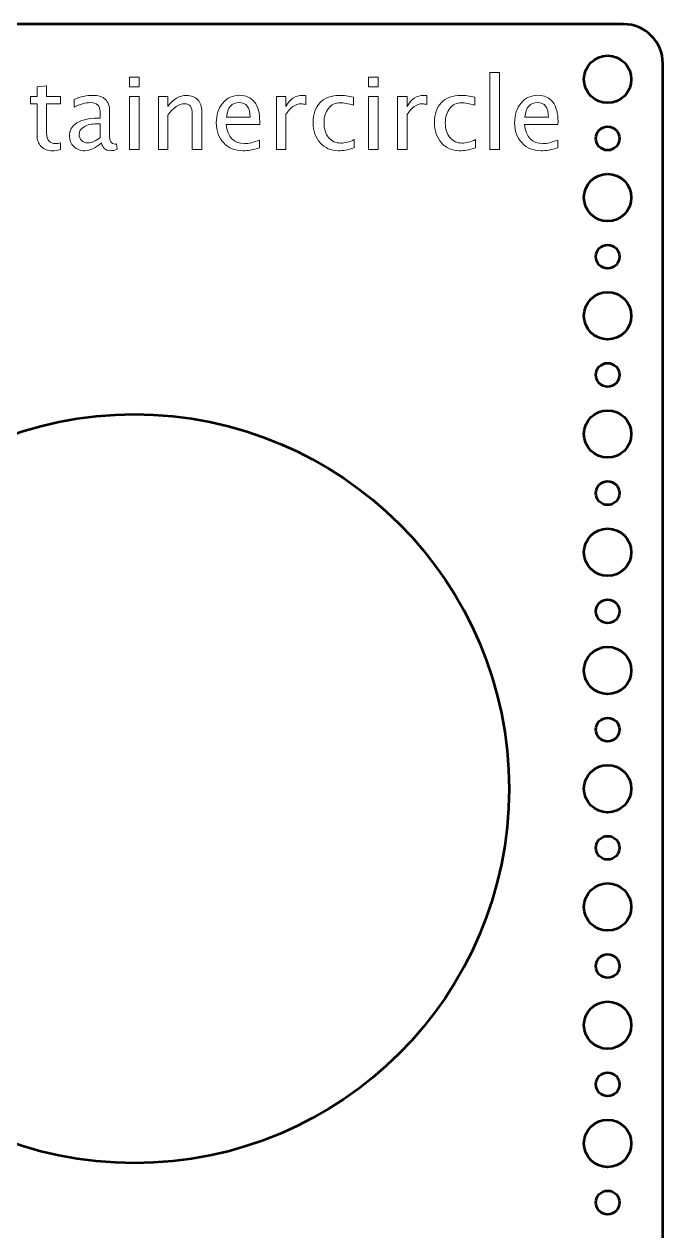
# Model space of a CAD drawing. Header units: centimetres. Extents: x -28.3 to 27.7, y -26.9 to 29.1.
# Drawn here: x 19.6 to 27.7, y -6.36 to 8.95 of the extents above; entities that cross this region are included whole.
import ezdxf

# ---------------------------------------------------------------- set-up
doc = ezdxf.new("R2010")
doc.units = ezdxf.units.CM
doc.header["$MEASUREMENT"] = 0
doc.layers.add('Layer 1', color=7, linetype='Continuous')

msp = doc.modelspace()

# ---------------------------------------------------------------- linework, layer by layer
at = {"layer": 'Layer 1', "lineweight": 53}
for centre, major_axis in [((27.00001, 8.24999), (0, 0.30001)), ((27, 7.5), (0, 0.15)), ((27.00001, 6.74999), (0, 0.30001)), ((27, 6), (0, 0.15)), ((27.00001, 5.24999), (0, 0.30001)), ((27, 4.5), (0, 0.15)), ((21, -0.75), (0, 4.75)), ((27.00001, 3.74999), (0, 0.30001)), ((27, 3), (0, 0.15)), ((27.00001, 2.24999), (0, 0.30001)), ((27, 1.5), (0, 0.15)), ((27.00001, 0.74999), (0, 0.30001)), ((27, 0), (0, 0.15)), ((27.00001, -0.75001), (0, 0.30001)), ((27, -1.5), (0, 0.15)), ((27.00001, -2.25001), (0, 0.30001)), ((27, -3), (0, 0.15)), ((27.00001, -3.75001), (0, 0.30001)), ((27, -4.5), (0, 0.15)), ((27.00001, -5.25001), (0, 0.30001)), ((27, -6), (0, 0.15))]:
    msp.add_ellipse(centre, major_axis=major_axis, ratio=1, dxfattribs=at)
msp.add_open_spline([(-6.7, -26.45), (-6.7, -26.45), (-6.7, 8.45), (-6.7, 8.45), (-6.7, 8.45), (-6.7, 8.72614), (-6.47614, 8.95), (-6.2, 8.95), (-6.2, 8.95), (-6.2, 8.95), (27.2, 8.95), (27.2, 8.95), (27.2, 8.95), (27.47614, 8.95), (27.7, 8.72614), (27.7, 8.45), (27.7, 8.45), (27.7, 8.45), (27.7, -26.45), (27.7, -26.45), (27.7, -26.45), (27.7, -26.72614), (27.47614, -26.95), (27.2, -26.95), (27.2, -26.95), (27.2, -26.95), (-6.2, -26.95), (-6.2, -26.95), (-6.2, -26.95), (-6.47614, -26.95), (-6.7, -26.72614), (-6.7, -26.45)], degree=3, knots=[0, 0, 0, 0, 0.11111111, 0.11111111, 0.11111111, 0.11111111, 0.22222222, 0.22222222, 0.22222222, 0.22222222, 0.33333333, 0.33333333, 0.33333333, 0.33333333, 0.44444444, 0.44444444, 0.44444444, 0.44444444, 0.55555556, 0.55555556, 0.55555556, 0.55555556, 0.66666667, 0.66666667, 0.66666667, 0.66666667, 0.77777778, 0.77777778, 0.77777778, 0.77777778, 1, 1, 1, 1], dxfattribs=at)
at = {"layer": 'Layer 1', "color": 5, "lineweight": 9}
for points, knots in [([(20.93696, 8.15504), (20.93696, 8.15504), (20.93696, 8.27696), (20.93696, 8.27696), (20.93696, 8.27696), (20.93696, 8.27696), (21.05888, 8.27696), (21.05888, 8.27696), (21.05888, 8.27696), (21.05888, 8.27696), (21.05888, 8.15504), (21.05888, 8.15504), (21.05888, 8.15504), (21.05888, 8.15504), (20.93696, 8.15504), (20.93696, 8.15504)], [0, 0, 0, 0, 0.2, 0.2, 0.2, 0.2, 0.4, 0.4, 0.4, 0.4, 0.6, 0.6, 0.6, 0.6, 1, 1, 1, 1]), ([(23.96993, 8.15504), (23.96993, 8.15504), (23.96993, 8.27696), (23.96993, 8.27696), (23.96993, 8.27696), (23.96993, 8.27696), (24.09185, 8.27696), (24.09185, 8.27696), (24.09185, 8.27696), (24.09185, 8.27696), (24.09185, 8.15504), (24.09185, 8.15504), (24.09185, 8.15504), (24.09185, 8.15504), (23.96993, 8.15504), (23.96993, 8.15504)], [0, 0, 0, 0, 0.2, 0.2, 0.2, 0.2, 0.4, 0.4, 0.4, 0.4, 0.6, 0.6, 0.6, 0.6, 1, 1, 1, 1]), ([(25.50705, 7.35875), (25.50705, 7.35875), (25.50705, 8.33792), (25.50705, 8.33792), (25.50705, 8.33792), (25.50705, 8.33792), (25.62897, 8.33792), (25.62897, 8.33792), (25.62897, 8.33792), (25.62897, 8.33792), (25.62897, 7.35875), (25.62897, 7.35875), (25.62897, 7.35875), (25.62897, 7.35875), (25.50705, 7.35875), (25.50705, 7.35875)], [0, 0, 0, 0, 0.2, 0.2, 0.2, 0.2, 0.4, 0.4, 0.4, 0.4, 0.6, 0.6, 0.6, 0.6, 1, 1, 1, 1]), ([(20.06172, 7.35896), (20.02404, 7.34859), (19.99124, 7.34351), (19.96351, 7.34351), (19.96351, 7.34351), (19.90128, 7.34351), (19.85281, 7.36129), (19.81809, 7.39685), (19.81809, 7.39685), (19.78317, 7.43241), (19.76581, 7.48173), (19.76581, 7.54502), (19.76581, 7.54502), (19.76581, 7.54502), (19.76581, 7.94041), (19.76581, 7.94041), (19.76581, 7.94041), (19.76581, 7.94041), (19.68157, 7.94041), (19.68157, 7.94041), (19.68157, 7.94041), (19.68157, 7.94041), (19.68157, 8.03185), (19.68157, 8.03185), (19.68157, 8.03185), (19.68157, 8.03185), (19.76581, 8.03185), (19.76581, 8.03185), (19.76581, 8.03185), (19.76581, 8.03185), (19.76581, 8.15356), (19.76581, 8.15356), (19.76581, 8.15356), (19.76581, 8.15356), (19.88773, 8.1652), (19.88773, 8.1652), (19.88773, 8.1652), (19.88773, 8.1652), (19.88773, 8.03185), (19.88773, 8.03185), (19.88773, 8.03185), (19.88773, 8.03185), (20.06426, 8.03185), (20.06426, 8.03185), (20.06426, 8.03185), (20.06426, 8.03185), (20.06426, 7.94041), (20.06426, 7.94041), (20.06426, 7.94041), (20.06426, 7.94041), (19.88773, 7.94041), (19.88773, 7.94041), (19.88773, 7.94041), (19.88773, 7.94041), (19.88773, 7.56703), (19.88773, 7.56703), (19.88773, 7.56703), (19.88773, 7.47898), (19.92604, 7.43495), (20.00245, 7.43495), (20.00245, 7.43495), (20.01875, 7.43495), (20.03844, 7.4377), (20.06172, 7.44299), (20.06172, 7.44299), (20.06172, 7.44299), (20.06172, 7.35896), (20.06172, 7.35896)], [0, 0, 0, 0, 0.05555556, 0.05555556, 0.05555556, 0.05555556, 0.11111111, 0.11111111, 0.11111111, 0.11111111, 0.16666667, 0.16666667, 0.16666667, 0.16666667, 0.22222222, 0.22222222, 0.22222222, 0.22222222, 0.27777778, 0.27777778, 0.27777778, 0.27777778, 0.33333333, 0.33333333, 0.33333333, 0.33333333, 0.38888889, 0.38888889, 0.38888889, 0.38888889, 0.44444444, 0.44444444, 0.44444444, 0.44444444, 0.5, 0.5, 0.5, 0.5, 0.55555556, 0.55555556, 0.55555556, 0.55555556, 0.61111111, 0.61111111, 0.61111111, 0.61111111, 0.66666667, 0.66666667, 0.66666667, 0.66666667, 0.72222222, 0.72222222, 0.72222222, 0.72222222, 0.77777778, 0.77777778, 0.77777778, 0.77777778, 0.83333333, 0.83333333, 0.83333333, 0.83333333, 0.88888889, 0.88888889, 0.88888889, 0.88888889, 1, 1, 1, 1]), ([(20.58263, 7.44448), (20.5094, 7.37717), (20.43891, 7.34351), (20.37118, 7.34351), (20.37118, 7.34351), (20.31551, 7.34351), (20.26915, 7.36087), (20.23254, 7.39579), (20.23254, 7.39579), (20.19571, 7.43072), (20.17729, 7.47474), (20.17729, 7.52787), (20.17729, 7.52787), (20.17729, 7.60132), (20.20819, 7.65784), (20.27, 7.69721), (20.27, 7.69721), (20.33181, 7.73658), (20.4205, 7.75626), (20.53607, 7.75626), (20.53607, 7.75626), (20.53607, 7.75626), (20.56464, 7.75626), (20.56464, 7.75626), (20.56464, 7.75626), (20.56464, 7.75626), (20.56464, 7.83733), (20.56464, 7.83733), (20.56464, 7.83733), (20.56464, 7.91543), (20.524, 7.95438), (20.44251, 7.95438), (20.44251, 7.95438), (20.37943, 7.95438), (20.31043, 7.93448), (20.23571, 7.89469), (20.23571, 7.89469), (20.23571, 7.89469), (20.23571, 7.99502), (20.23571, 7.99502), (20.23571, 7.99502), (20.31784, 8.02889), (20.39531, 8.04582), (20.46791, 8.04582), (20.46791, 8.04582), (20.54263, 8.04582), (20.59787, 8.02889), (20.63322, 7.99481), (20.63322, 7.99481), (20.66878, 7.96073), (20.68656, 7.90824), (20.68656, 7.83733), (20.68656, 7.83733), (20.68656, 7.83733), (20.68656, 7.53316), (20.68656, 7.53316), (20.68656, 7.53316), (20.68656, 7.46353), (20.70794, 7.4286), (20.75091, 7.4286), (20.75091, 7.4286), (20.7562, 7.4286), (20.76403, 7.42945), (20.7744, 7.43114), (20.7744, 7.43114), (20.7744, 7.43114), (20.78308, 7.36341), (20.78308, 7.36341), (20.78308, 7.36341), (20.75535, 7.35007), (20.72487, 7.34351), (20.69143, 7.34351), (20.69143, 7.34351), (20.63449, 7.34351), (20.5983, 7.37717), (20.58263, 7.44448)], [0, 0, 0, 0, 0.05, 0.05, 0.05, 0.05, 0.1, 0.1, 0.1, 0.1, 0.15, 0.15, 0.15, 0.15, 0.2, 0.2, 0.2, 0.2, 0.25, 0.25, 0.25, 0.25, 0.3, 0.3, 0.3, 0.3, 0.35, 0.35, 0.35, 0.35, 0.4, 0.4, 0.4, 0.4, 0.45, 0.45, 0.45, 0.45, 0.5, 0.5, 0.5, 0.5, 0.55, 0.55, 0.55, 0.55, 0.6, 0.6, 0.6, 0.6, 0.65, 0.65, 0.65, 0.65, 0.7, 0.7, 0.7, 0.7, 0.75, 0.75, 0.75, 0.75, 0.8, 0.8, 0.8, 0.8, 0.85, 0.85, 0.85, 0.85, 0.9, 0.9, 0.9, 0.9, 1, 1, 1, 1]), ([(20.93696, 7.35875), (20.93696, 7.35875), (20.93696, 8.03185), (20.93696, 8.03185), (20.93696, 8.03185), (20.93696, 8.03185), (21.05888, 8.03185), (21.05888, 8.03185), (21.05888, 8.03185), (21.05888, 8.03185), (21.05888, 7.35875), (21.05888, 7.35875), (21.05888, 7.35875), (21.05888, 7.35875), (20.93696, 7.35875), (20.93696, 7.35875)], [0, 0, 0, 0, 0.2, 0.2, 0.2, 0.2, 0.4, 0.4, 0.4, 0.4, 0.6, 0.6, 0.6, 0.6, 1, 1, 1, 1]), ([(21.30399, 7.35875), (21.30399, 7.35875), (21.30399, 8.03185), (21.30399, 8.03185), (21.30399, 8.03185), (21.30399, 8.03185), (21.42591, 8.03185), (21.42591, 8.03185), (21.42591, 8.03185), (21.42591, 8.03185), (21.42591, 7.90464), (21.42591, 7.90464), (21.42591, 7.90464), (21.49047, 7.99883), (21.56963, 8.04582), (21.66319, 8.04582), (21.66319, 8.04582), (21.72203, 8.04582), (21.76881, 8.02741), (21.80331, 7.99036), (21.80331, 7.99036), (21.83781, 7.95353), (21.85517, 7.90379), (21.85517, 7.84156), (21.85517, 7.84156), (21.85517, 7.84156), (21.85517, 7.35875), (21.85517, 7.35875), (21.85517, 7.35875), (21.85517, 7.35875), (21.73325, 7.35875), (21.73325, 7.35875), (21.73325, 7.35875), (21.73325, 7.35875), (21.73325, 7.80177), (21.73325, 7.80177), (21.73325, 7.80177), (21.73325, 7.85172), (21.72584, 7.88728), (21.71124, 7.90845), (21.71124, 7.90845), (21.69642, 7.92983), (21.67208, 7.94041), (21.638, 7.94041), (21.638, 7.94041), (21.56307, 7.94041), (21.49237, 7.89152), (21.42591, 7.79373), (21.42591, 7.79373), (21.42591, 7.79373), (21.42591, 7.35875), (21.42591, 7.35875), (21.42591, 7.35875), (21.42591, 7.35875), (21.30399, 7.35875), (21.30399, 7.35875)], [0, 0, 0, 0, 0.06666667, 0.06666667, 0.06666667, 0.06666667, 0.13333333, 0.13333333, 0.13333333, 0.13333333, 0.2, 0.2, 0.2, 0.2, 0.26666667, 0.26666667, 0.26666667, 0.26666667, 0.33333333, 0.33333333, 0.33333333, 0.33333333, 0.4, 0.4, 0.4, 0.4, 0.46666667, 0.46666667, 0.46666667, 0.46666667, 0.53333333, 0.53333333, 0.53333333, 0.53333333, 0.6, 0.6, 0.6, 0.6, 0.66666667, 0.66666667, 0.66666667, 0.66666667, 0.73333333, 0.73333333, 0.73333333, 0.73333333, 0.8, 0.8, 0.8, 0.8, 0.86666667, 0.86666667, 0.86666667, 0.86666667, 1, 1, 1, 1]), ([(22.58627, 7.38034), (22.50436, 7.35579), (22.43429, 7.34351), (22.37587, 7.34351), (22.37587, 7.34351), (22.27618, 7.34351), (22.19511, 7.37653), (22.13267, 7.44236), (22.13267, 7.44236), (22.07023, 7.50819), (22.0389, 7.59349), (22.0389, 7.69848), (22.0389, 7.69848), (22.0389, 7.80029), (22.06642, 7.8839), (22.12166, 7.9493), (22.12166, 7.9493), (22.17691, 8.01449), (22.2476, 8.04709), (22.33375, 8.04709), (22.33375, 8.04709), (22.41524, 8.04709), (22.47832, 8.01809), (22.52277, 7.9601), (22.52277, 7.9601), (22.56722, 7.9021), (22.58945, 7.81997), (22.58945, 7.7135), (22.58945, 7.7135), (22.58945, 7.7135), (22.58881, 7.67625), (22.58881, 7.67625), (22.58881, 7.67625), (22.58881, 7.67625), (22.16336, 7.67625), (22.16336, 7.67625), (22.16336, 7.67625), (22.18114, 7.51538), (22.25967, 7.43495), (22.39873, 7.43495), (22.39873, 7.43495), (22.44975, 7.43495), (22.51219, 7.44934), (22.58627, 7.47813), (22.58627, 7.47813), (22.58627, 7.47813), (22.58627, 7.38034), (22.58627, 7.38034)], [0, 0, 0, 0, 0.07692308, 0.07692308, 0.07692308, 0.07692308, 0.15384615, 0.15384615, 0.15384615, 0.15384615, 0.23076923, 0.23076923, 0.23076923, 0.23076923, 0.30769231, 0.30769231, 0.30769231, 0.30769231, 0.38461538, 0.38461538, 0.38461538, 0.38461538, 0.46153846, 0.46153846, 0.46153846, 0.46153846, 0.53846154, 0.53846154, 0.53846154, 0.53846154, 0.61538462, 0.61538462, 0.61538462, 0.61538462, 0.69230769, 0.69230769, 0.69230769, 0.69230769, 0.76923077, 0.76923077, 0.76923077, 0.76923077, 0.84615385, 0.84615385, 0.84615385, 0.84615385, 1, 1, 1, 1]), ([(22.79984, 7.35875), (22.79984, 7.35875), (22.79984, 8.03185), (22.79984, 8.03185), (22.79984, 8.03185), (22.79984, 8.03185), (22.92176, 8.03185), (22.92176, 8.03185), (22.92176, 8.03185), (22.92176, 8.03185), (22.92176, 7.90464), (22.92176, 7.90464), (22.92176, 7.90464), (22.97023, 7.99883), (23.04051, 8.04582), (23.13279, 8.04582), (23.13279, 8.04582), (23.14528, 8.04582), (23.1584, 8.04476), (23.17195, 8.04265), (23.17195, 8.04265), (23.17195, 8.04265), (23.17195, 7.92856), (23.17195, 7.92856), (23.17195, 7.92856), (23.15078, 7.93554), (23.13216, 7.93914), (23.11607, 7.93914), (23.11607, 7.93914), (23.0386, 7.93914), (22.97383, 7.89342), (22.92176, 7.80177), (22.92176, 7.80177), (22.92176, 7.80177), (22.92176, 7.35875), (22.92176, 7.35875), (22.92176, 7.35875), (22.92176, 7.35875), (22.79984, 7.35875), (22.79984, 7.35875)], [0, 0, 0, 0, 0.09090909, 0.09090909, 0.09090909, 0.09090909, 0.18181818, 0.18181818, 0.18181818, 0.18181818, 0.27272727, 0.27272727, 0.27272727, 0.27272727, 0.36363636, 0.36363636, 0.36363636, 0.36363636, 0.45454545, 0.45454545, 0.45454545, 0.45454545, 0.54545455, 0.54545455, 0.54545455, 0.54545455, 0.63636364, 0.63636364, 0.63636364, 0.63636364, 0.72727273, 0.72727273, 0.72727273, 0.72727273, 0.81818182, 0.81818182, 0.81818182, 0.81818182, 1, 1, 1, 1]), ([(23.78684, 7.37907), (23.70789, 7.35536), (23.63973, 7.34351), (23.58237, 7.34351), (23.58237, 7.34351), (23.49135, 7.34351), (23.416, 7.37717), (23.3561, 7.44426), (23.3561, 7.44426), (23.2962, 7.51157), (23.26614, 7.59645), (23.26614, 7.69869), (23.26614, 7.69869), (23.26614, 7.80791), (23.29577, 7.89321), (23.35504, 7.95417), (23.35504, 7.95417), (23.41431, 8.01534), (23.49707, 8.04582), (23.60333, 8.04582), (23.60333, 8.04582), (23.65561, 8.04582), (23.71445, 8.03862), (23.77922, 8.02423), (23.77922, 8.02423), (23.77922, 8.02423), (23.77922, 7.92136), (23.77922, 7.92136), (23.77922, 7.92136), (23.71043, 7.94168), (23.65434, 7.95184), (23.61116, 7.95184), (23.61116, 7.95184), (23.5485, 7.95184), (23.49834, 7.92835), (23.46087, 7.88157), (23.46087, 7.88157), (23.42341, 7.83479), (23.40457, 7.77235), (23.40457, 7.69445), (23.40457, 7.69445), (23.40457, 7.61889), (23.42404, 7.55793), (23.46278, 7.51115), (23.46278, 7.51115), (23.50151, 7.46458), (23.5521, 7.4413), (23.61497, 7.4413), (23.61497, 7.4413), (23.67064, 7.4413), (23.72779, 7.45569), (23.78684, 7.48448), (23.78684, 7.48448), (23.78684, 7.48448), (23.78684, 7.37907), (23.78684, 7.37907)], [0, 0, 0, 0, 0.06666667, 0.06666667, 0.06666667, 0.06666667, 0.13333333, 0.13333333, 0.13333333, 0.13333333, 0.2, 0.2, 0.2, 0.2, 0.26666667, 0.26666667, 0.26666667, 0.26666667, 0.33333333, 0.33333333, 0.33333333, 0.33333333, 0.4, 0.4, 0.4, 0.4, 0.46666667, 0.46666667, 0.46666667, 0.46666667, 0.53333333, 0.53333333, 0.53333333, 0.53333333, 0.6, 0.6, 0.6, 0.6, 0.66666667, 0.66666667, 0.66666667, 0.66666667, 0.73333333, 0.73333333, 0.73333333, 0.73333333, 0.8, 0.8, 0.8, 0.8, 0.86666667, 0.86666667, 0.86666667, 0.86666667, 1, 1, 1, 1]), ([(23.96993, 7.35875), (23.96993, 7.35875), (23.96993, 8.03185), (23.96993, 8.03185), (23.96993, 8.03185), (23.96993, 8.03185), (24.09185, 8.03185), (24.09185, 8.03185), (24.09185, 8.03185), (24.09185, 8.03185), (24.09185, 7.35875), (24.09185, 7.35875), (24.09185, 7.35875), (24.09185, 7.35875), (23.96993, 7.35875), (23.96993, 7.35875)], [0, 0, 0, 0, 0.2, 0.2, 0.2, 0.2, 0.4, 0.4, 0.4, 0.4, 0.6, 0.6, 0.6, 0.6, 1, 1, 1, 1]), ([(24.33696, 7.35875), (24.33696, 7.35875), (24.33696, 8.03185), (24.33696, 8.03185), (24.33696, 8.03185), (24.33696, 8.03185), (24.45888, 8.03185), (24.45888, 8.03185), (24.45888, 8.03185), (24.45888, 8.03185), (24.45888, 7.90464), (24.45888, 7.90464), (24.45888, 7.90464), (24.50735, 7.99883), (24.57763, 8.04582), (24.66991, 8.04582), (24.66991, 8.04582), (24.6824, 8.04582), (24.69552, 8.04476), (24.70907, 8.04265), (24.70907, 8.04265), (24.70907, 8.04265), (24.70907, 7.92856), (24.70907, 7.92856), (24.70907, 7.92856), (24.6879, 7.93554), (24.66928, 7.93914), (24.65319, 7.93914), (24.65319, 7.93914), (24.57572, 7.93914), (24.51095, 7.89342), (24.45888, 7.80177), (24.45888, 7.80177), (24.45888, 7.80177), (24.45888, 7.35875), (24.45888, 7.35875), (24.45888, 7.35875), (24.45888, 7.35875), (24.33696, 7.35875), (24.33696, 7.35875)], [0, 0, 0, 0, 0.09090909, 0.09090909, 0.09090909, 0.09090909, 0.18181818, 0.18181818, 0.18181818, 0.18181818, 0.27272727, 0.27272727, 0.27272727, 0.27272727, 0.36363636, 0.36363636, 0.36363636, 0.36363636, 0.45454545, 0.45454545, 0.45454545, 0.45454545, 0.54545455, 0.54545455, 0.54545455, 0.54545455, 0.63636364, 0.63636364, 0.63636364, 0.63636364, 0.72727273, 0.72727273, 0.72727273, 0.72727273, 0.81818182, 0.81818182, 0.81818182, 0.81818182, 1, 1, 1, 1]), ([(25.32396, 7.37907), (25.24501, 7.35536), (25.17685, 7.34351), (25.11949, 7.34351), (25.11949, 7.34351), (25.02847, 7.34351), (24.95312, 7.37717), (24.89322, 7.44426), (24.89322, 7.44426), (24.83332, 7.51157), (24.80326, 7.59645), (24.80326, 7.69869), (24.80326, 7.69869), (24.80326, 7.80791), (24.83289, 7.89321), (24.89216, 7.95417), (24.89216, 7.95417), (24.95143, 8.01534), (25.03419, 8.04582), (25.14045, 8.04582), (25.14045, 8.04582), (25.19273, 8.04582), (25.25157, 8.03862), (25.31634, 8.02423), (25.31634, 8.02423), (25.31634, 8.02423), (25.31634, 7.92136), (25.31634, 7.92136), (25.31634, 7.92136), (25.24755, 7.94168), (25.19146, 7.95184), (25.14828, 7.95184), (25.14828, 7.95184), (25.08562, 7.95184), (25.03546, 7.92835), (24.99799, 7.88157), (24.99799, 7.88157), (24.96053, 7.83479), (24.94169, 7.77235), (24.94169, 7.69445), (24.94169, 7.69445), (24.94169, 7.61889), (24.96116, 7.55793), (24.9999, 7.51115), (24.9999, 7.51115), (25.03863, 7.46458), (25.08922, 7.4413), (25.15209, 7.4413), (25.15209, 7.4413), (25.20776, 7.4413), (25.26491, 7.45569), (25.32396, 7.48448), (25.32396, 7.48448), (25.32396, 7.48448), (25.32396, 7.37907), (25.32396, 7.37907)], [0, 0, 0, 0, 0.06666667, 0.06666667, 0.06666667, 0.06666667, 0.13333333, 0.13333333, 0.13333333, 0.13333333, 0.2, 0.2, 0.2, 0.2, 0.26666667, 0.26666667, 0.26666667, 0.26666667, 0.33333333, 0.33333333, 0.33333333, 0.33333333, 0.4, 0.4, 0.4, 0.4, 0.46666667, 0.46666667, 0.46666667, 0.46666667, 0.53333333, 0.53333333, 0.53333333, 0.53333333, 0.6, 0.6, 0.6, 0.6, 0.66666667, 0.66666667, 0.66666667, 0.66666667, 0.73333333, 0.73333333, 0.73333333, 0.73333333, 0.8, 0.8, 0.8, 0.8, 0.86666667, 0.86666667, 0.86666667, 0.86666667, 1, 1, 1, 1]), ([(26.36811, 7.38034), (26.2862, 7.35579), (26.21613, 7.34351), (26.15771, 7.34351), (26.15771, 7.34351), (26.05802, 7.34351), (25.97695, 7.37653), (25.91451, 7.44236), (25.91451, 7.44236), (25.85207, 7.50819), (25.82074, 7.59349), (25.82074, 7.69848), (25.82074, 7.69848), (25.82074, 7.80029), (25.84826, 7.8839), (25.9035, 7.9493), (25.9035, 7.9493), (25.95875, 8.01449), (26.02944, 8.04709), (26.11559, 8.04709), (26.11559, 8.04709), (26.19708, 8.04709), (26.26016, 8.01809), (26.30461, 7.9601), (26.30461, 7.9601), (26.34906, 7.9021), (26.37129, 7.81997), (26.37129, 7.7135), (26.37129, 7.7135), (26.37129, 7.7135), (26.37065, 7.67625), (26.37065, 7.67625), (26.37065, 7.67625), (26.37065, 7.67625), (25.9452, 7.67625), (25.9452, 7.67625), (25.9452, 7.67625), (25.96298, 7.51538), (26.04151, 7.43495), (26.18057, 7.43495), (26.18057, 7.43495), (26.23159, 7.43495), (26.29403, 7.44934), (26.36811, 7.47813), (26.36811, 7.47813), (26.36811, 7.47813), (26.36811, 7.38034), (26.36811, 7.38034)], [0, 0, 0, 0, 0.07692308, 0.07692308, 0.07692308, 0.07692308, 0.15384615, 0.15384615, 0.15384615, 0.15384615, 0.23076923, 0.23076923, 0.23076923, 0.23076923, 0.30769231, 0.30769231, 0.30769231, 0.30769231, 0.38461538, 0.38461538, 0.38461538, 0.38461538, 0.46153846, 0.46153846, 0.46153846, 0.46153846, 0.53846154, 0.53846154, 0.53846154, 0.53846154, 0.61538462, 0.61538462, 0.61538462, 0.61538462, 0.69230769, 0.69230769, 0.69230769, 0.69230769, 0.76923077, 0.76923077, 0.76923077, 0.76923077, 0.84615385, 0.84615385, 0.84615385, 0.84615385, 1, 1, 1, 1]), ([(22.16971, 7.76769), (22.16971, 7.76769), (22.46689, 7.76769), (22.46689, 7.76769), (22.46689, 7.76769), (22.46689, 7.893), (22.42011, 7.95565), (22.32677, 7.95565), (22.32677, 7.95565), (22.23279, 7.95565), (22.18051, 7.893), (22.16971, 7.76769)], [0, 0, 0, 0, 0.25, 0.25, 0.25, 0.25, 0.5, 0.5, 0.5, 0.5, 1, 1, 1, 1]), ([(25.95155, 7.76769), (25.95155, 7.76769), (26.24873, 7.76769), (26.24873, 7.76769), (26.24873, 7.76769), (26.24873, 7.893), (26.20195, 7.95565), (26.10861, 7.95565), (26.10861, 7.95565), (26.01463, 7.95565), (25.96235, 7.893), (25.95155, 7.76769)], [0, 0, 0, 0, 0.25, 0.25, 0.25, 0.25, 0.5, 0.5, 0.5, 0.5, 1, 1, 1, 1]), ([(20.56464, 7.51094), (20.56464, 7.51094), (20.56464, 7.68387), (20.56464, 7.68387), (20.56464, 7.68387), (20.56464, 7.68387), (20.52548, 7.68514), (20.52548, 7.68514), (20.52548, 7.68514), (20.45775, 7.68514), (20.40314, 7.67265), (20.36144, 7.64768), (20.36144, 7.64768), (20.31995, 7.62249), (20.29921, 7.58926), (20.29921, 7.54777), (20.29921, 7.54777), (20.29921, 7.51877), (20.30958, 7.49422), (20.33011, 7.47411), (20.33011, 7.47411), (20.35086, 7.454), (20.37605, 7.44384), (20.40589, 7.44384), (20.40589, 7.44384), (20.45669, 7.44384), (20.50961, 7.46628), (20.56464, 7.51094)], [0, 0, 0, 0, 0.125, 0.125, 0.125, 0.125, 0.25, 0.25, 0.25, 0.25, 0.375, 0.375, 0.375, 0.375, 0.5, 0.5, 0.5, 0.5, 0.625, 0.625, 0.625, 0.625, 0.75, 0.75, 0.75, 0.75, 1, 1, 1, 1])]:
    msp.add_open_spline(points, degree=3, knots=knots, dxfattribs=at)

doc.saveas('drawing.dxf')
